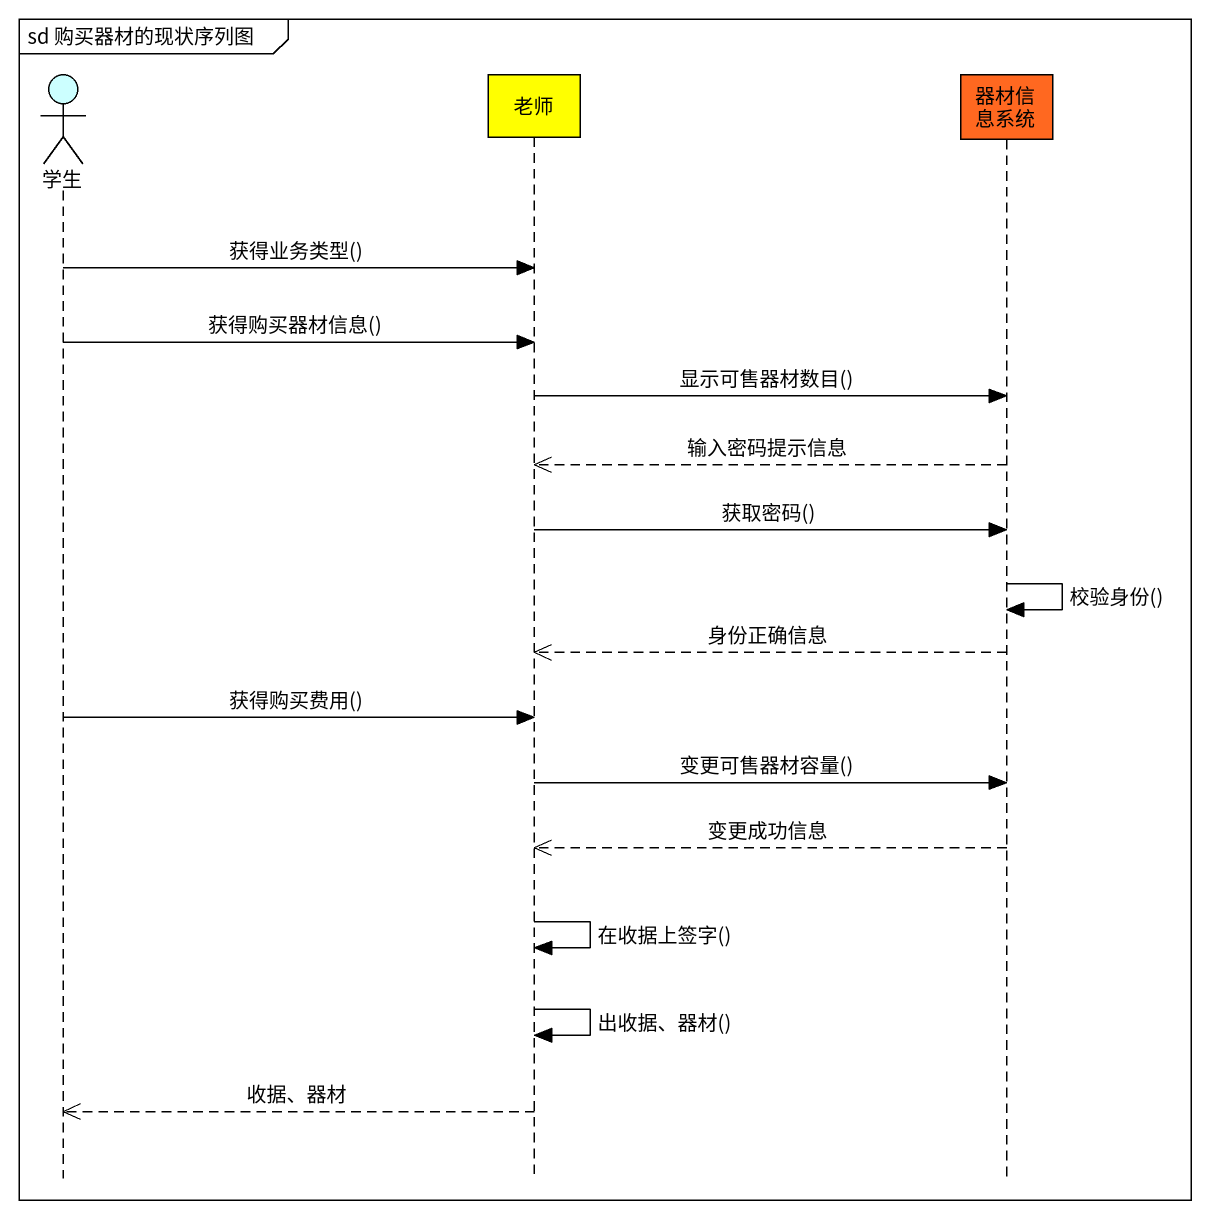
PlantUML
@startuml
mainframe sd 购买器材的现状序列图
hide footbox
actor 学生 #CCFFFF
participant 老师 #FFFF00
participant 器材信息系统 #FF6820

学生 -> 老师 : 获得业务类型()
学生 -> 老师 : 获得购买器材信息()
老师 -> 器材信息系统 : 显示可售器材数目()
器材信息系统 -->> 老师 : 输入密码提示信息
老师 -> 器材信息系统 : 获取密码()
器材信息系统 -> 器材信息系统 : 校验身份()
器材信息系统 -->> 老师 : 身份正确信息
学生 -> 老师 : 获得购买费用()
老师 -> 器材信息系统 : 变更可售器材容量()
器材信息系统 -->> 老师 : 变更成功信息
老师 -> 老师 : 在收据上签字()
老师 -> 老师 : 出收据、器材()
老师 -->> 学生 : 收据、器材
@enduml
